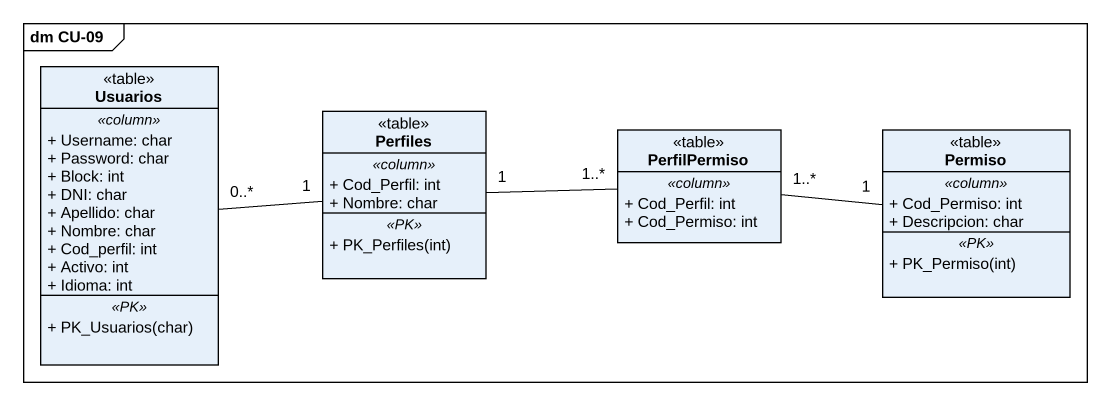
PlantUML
@startuml
mainframe dm CU-09
hide circle
hide empty members
skinparam classAttributeIconSize 0
class Usuarios <<table>> {
  .. <<column>> ..
  + Username: char
  + Password: char
  + Block: int
  + DNI: char
  + Apellido: char
  + Nombre: char
  + Cod_perfil: int
  + Activo: int
  + Idioma: int
  .. <<PK>> ..
  + PK_Usuarios(char)
}
class Perfiles <<table>> {
  .. <<column>> ..
  + Cod_Perfil: int
  + Nombre: char
  .. <<PK>> ..
  + PK_Perfiles(int)
}
class PerfilPermiso <<table>> {
  .. <<column>> ..
  + Cod_Perfil: int
  + Cod_Permiso: int
}
class Permiso <<table>> {
  .. <<column>> ..
  + Cod_Permiso: int
  + Descripcion: char
  .. <<PK>> ..
  + PK_Permiso(int)
}
Usuarios "0..*" -right- "1" Perfiles
Perfiles "1" -right- "1..*" PerfilPermiso
PerfilPermiso "1..*" -right- "1" Permiso
@enduml
